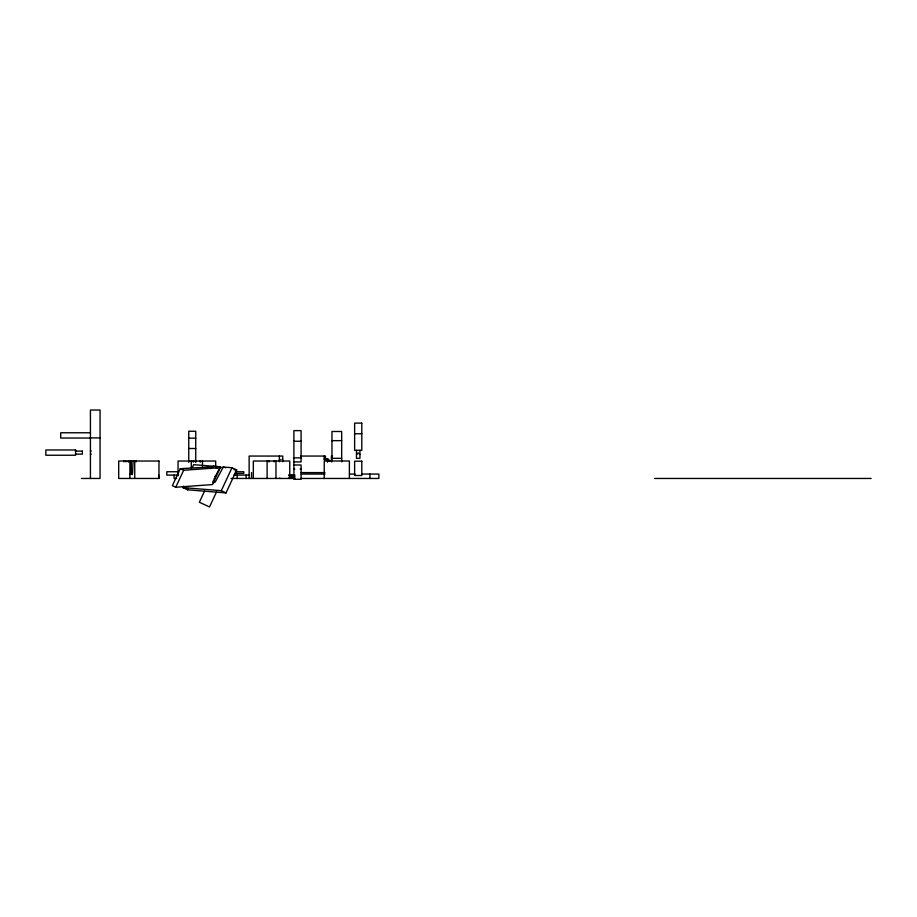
<?xml version="1.0" encoding="UTF-8"?>
<svg xmlns="http://www.w3.org/2000/svg" width="917" height="917" viewBox="0 0 917 917"><rect width="100%" height="100%" fill="white"/><g stroke="black" fill="none" stroke-linecap="round" stroke-linejoin="round"><path stroke-width="1.38" d="M356.484 454.523L358.215 452.964L359.945 454.523M128.242 461.87L128.288 461.033M131.269 461.033L130.707 472.748A2.121 1.502 90 0 1 129.744 474.582M133.114 461.033L132.552 472.702A1.444 1.02 90 0 1 131.532 474.043L130.306 474.043A1.444 1.02 -90 0 1 129.767 473.825M136.06 461.893L136.106 461.033M199.917 461.87L199.975 461.033M200.594 461.893L200.651 461.033M210.967 468.656L211.667 466.913L213.501 466.34L220.367 466.891L219.725 468.117M213.088 467.372L213.501 466.34M216.974 467.693L217.421 466.57L218.67 467.223M213.581 480.164L213.374 480.703A2.121 1.731 -65 0 0 213.604 482.835M214.062 478.972L214.326 478.319M214.899 476.886L215.208 476.106M211.667 466.913L180.282 468.702L172.362 485.666L175.743 487.248L212.412 484.577L220.321 467.613L217.18 467.361L216.63 468.404M175.743 487.248L183.664 470.272L220.321 467.613M213.18 482.044L213.821 482.342A1.444 1.181 -65 0 0 215.461 481.62L223.267 467.04L231.99 467.739L236.724 469.951L226.018 492.91L187.676 489.827L182.941 487.615L183.606 486.182M192.306 467.532L193.647 464.667L217.421 466.57M187.676 489.827L188.34 488.394M204.594 491.019L199.367 502.229L209.512 506.963L216.504 491.982M182.941 487.615L221.284 490.698L231.99 467.739M215.014 476.886L215.438 476.106M215.885 475.281L216.355 474.398M216.848 473.47L217.375 472.496M217.914 471.476L219.094 469.286M217.18 467.361L220.367 466.891M279.376 459.589L280.212 459.497M281.886 459.337L282.734 459.257M90.428 432.767L60.705 432.767L60.705 438.028L90.428 438.028M354.627 433.741L361.802 433.741M90.428 437.902L100.056 437.902M188.764 438.177L195.734 438.177M331.965 440.653L341.674 440.653M293.898 441.26L301.085 441.26M188.764 448.493L195.734 448.493M75.561 451.107L82.347 451.107M90.428 451.107L91.276 451.107M75.561 454.133L82.347 454.133L82.347 451.13M90.428 454.133L91.276 454.133M300.73 456.058L325.466 456.058L325.466 459.257L328.825 459.257L328.825 461.389M332.47 456.058L331.415 456.058L331.415 461.652M293.898 457.835L301.085 457.835M331.965 458.328L341.674 458.328M324.171 459.027L327.529 459.027L327.529 462.122M327.529 459.589L324.171 459.589L324.171 456.058M293.898 461.916L301.085 461.916L301.085 430.623L293.898 430.623L293.898 479.293L301.085 479.293L301.085 464.988L293.898 464.988M293.898 469.068L294.804 469.068M300.191 469.068L301.085 469.068M177.783 471.739L166.825 471.739L166.825 475.098L177.921 475.098M235.405 471.739L243.796 471.739L243.796 473.413L234.844 473.413L234.844 475.098M301.177 472.599L324.973 472.599M301.177 474.066L324.973 474.066M349.48 474.066L355.085 474.066M362.077 474.066L378.87 474.066L378.87 478.456L300.616 478.456M233.801 475.098L249.195 475.098M288.695 475.098L294.953 475.098M288.786 475.338L292.626 475.338M289.302 476.21L294.953 476.21M289.302 477.333L294.953 477.333M81.441 478.456L100.056 478.456L100.056 410.037L90.428 410.037L90.428 478.456M176.649 478.456L174.081 478.456L174.081 475.098M231.004 478.456L294.953 478.456M654.589 478.456L871.15 478.456M220.16 467.372L222.969 467.601M233.938 469.722L236.724 469.951M288.454 478.215L289.405 478.456M279.49 478.215L280.442 478.456M223.267 467.04L224.218 467.338M225.158 467.636L225.788 467.83M180.282 468.702L183.664 470.272M221.284 490.698L226.018 492.91M193.774 461.033L193.831 461.87M193.097 461.033L193.155 461.904M130.753 461.033L131.314 472.748A2.121 1.502 90 0 0 132.277 474.582M128.724 461.033L128.77 461.87M125.916 461.033L125.961 461.904M123.898 461.033L123.933 461.87M369.918 474.066L369.918 478.456M359.945 450.316L359.945 458.351L356.484 458.351L356.484 450.316M349.388 478.456L349.388 460.999L324.24 460.999L324.24 478.456M341.674 461.824L341.674 431.494L331.965 431.494L331.965 461.824M289.761 478.456L289.761 461.033L253.333 461.033L253.333 478.456M282.734 461.732L282.734 456.058L249.137 456.058L249.137 478.456M279.376 456.058L279.376 461.755M275.983 461.033L275.983 478.456M274.252 461.033L274.252 461.744M273.919 461.033L273.919 461.744M269.174 461.033L269.174 461.744M268.841 461.033L268.841 461.744M267.111 461.033L267.111 478.456M251.545 472.599L251.545 478.456M246.157 475.098L246.157 478.456M237.194 475.098L237.194 478.456M215.69 467.739L215.69 461.033L178.058 461.033L178.058 475.774M202.474 461.033L202.474 466.398M195.734 462.386L195.734 431.242L188.764 431.242L188.764 462.386M191.275 461.033L191.275 467.739M158.801 475.098L158.801 478.456M134.73 461.033L134.73 478.456M129.893 461.033L129.893 478.456M361.802 423.104L354.627 423.104L354.627 450.316L361.802 450.316L361.802 423.104M75.561 449.983L45.85 449.983L45.85 455.245L75.561 455.245L75.561 449.983M158.973 461.033L118.706 461.033L118.706 478.456L158.973 478.456L158.973 461.033M361.802 461.182L354.627 461.182L354.627 475.487L361.802 475.487L361.802 461.182"/></g></svg>
